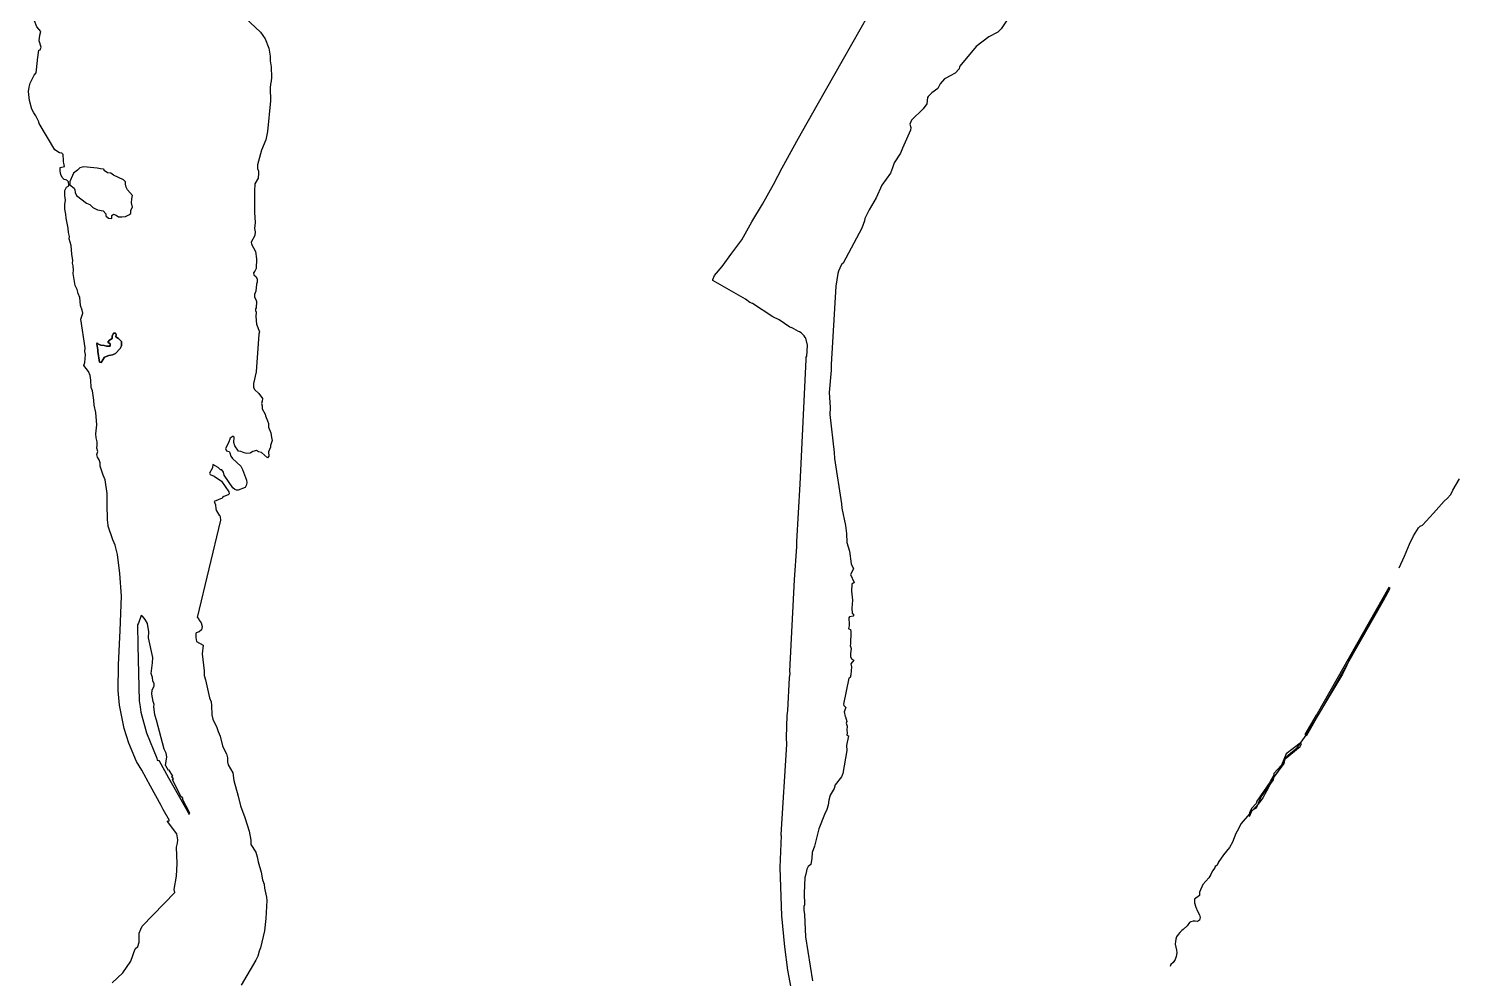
# Model space of a CAD drawing. Extents: x 708293 to 716990, y 4902010 to 4917550.
# Drawn here: x 713990 to 715777, y 4910865 to 4912051 of the extents above; entities that cross this region are included whole.
import ezdxf

# ---------------------------------------------------------------- set-up
doc = ezdxf.new("R2010")
doc.units = 0
for name, color, linetype in [('creek', 7, 'Continuous'), ('creek-fill', 7, 'Continuous'), ('river-fill', 7, 'Continuous'), ('river_lake_canal', 7, 'Continuous')]:
    doc.layers.add(name, color=color, linetype=linetype)

msp = doc.modelspace()

# ---------------------------------------------------------------- linework, layer by layer
at = {"layer": 'creek'}
for points in [[(715701.5, 4911377.4), (715707.9, 4911392.2), (715714.4, 4911407), (715719.4, 4911417.5), (715725.6, 4911427.5), (715727.7, 4911429.3), (715730.5, 4911430.8), (715744.2, 4911445.6), (715757.5, 4911460.7), (715761.7, 4911464.5), (715765.6, 4911468.5), (715767.2, 4911471.5), (715768.5, 4911474.6), (715772.6, 4911481.5), (715776.6, 4911488.4)], [(715686.8, 4911349.4), (715686.6, 4911349), (715684, 4911343.9), (715681.1, 4911338.9), (715680.1, 4911336.3), (715679.1, 4911333.8), (715659.1, 4911298.4), (715639.1, 4911262.9), (715638.5, 4911261.8), (715634.8, 4911253.2), (715630.8, 4911244.8), (715608.2, 4911207.2), (715585.6, 4911169.5), (715585, 4911168.6), (715578.8, 4911159.6), (715572.3, 4911151), (715565.5, 4911145.5), (715558.9, 4911139.8), (715556.5, 4911134.6), (715554.2, 4911129.4), (715549.7, 4911123), (715545.2, 4911116.7), (715545, 4911116.3), (715535.8, 4911098.7), (715531, 4911090.1), (715525.2, 4911082.2), (715514.5, 4911070.2), (715503.9, 4911058.3), (715503.7, 4911057.9), (715500.7, 4911051.7), (715497.4, 4911045.6), (715495.3, 4911040.2), (715493.3, 4911034.7), (715489.4, 4911028.1), (715481.9, 4911019), (715475.5, 4911009.3), (715475.3, 4911008.5), (715473.8, 4911005.8), (715471.7, 4911004.3), (715471.2, 4911003.4), (715471.1, 4911002.7), (715468.4, 4910999.1), (715466.1, 4910994.5), (715463.5, 4910990.3), (715456, 4910981.9), (715451.9, 4910972.5), (715452.1, 4910968.1), (715445.7, 4910963.9), (715445.8, 4910959.2), (715447.3, 4910953.7), (715449.6, 4910948.6), (715451.9, 4910944.3), (715452.8, 4910940.8), (715452.1, 4910937.6), (715449.6, 4910936), (715446.6, 4910936.4), (715444.1, 4910936.3), (715441.4, 4910935.5), (715439.7, 4910934.6), (715436.6, 4910930.4), (715431.8, 4910925.9), (715429.8, 4910924.6), (715427.4, 4910922.2), (715425.2, 4910919.5), (715423.5, 4910916.6), (715422.3, 4910913.8), (715421.9, 4910910.7), (715421.8, 4910907.5), (715423.4, 4910900), (715423.6, 4910896.8), (715422.9, 4910892.1), (715421.7, 4910888.2), (715419.3, 4910884.6), (715416.4, 4910882), (715415.4, 4910879.7)]]:
    msp.add_lwpolyline(points, dxfattribs=at)
at = {"layer": 'creek-fill'}
for points in [[(715683.5, 4911339.4), (715684.5, 4911341.1), (715690, 4911352), (715688.3, 4911352.9), (715598.8, 4911195.1)], [(715583.8, 4911169.2), (715585.1, 4911168.4), (715586.2, 4911168.5), (715683.5, 4911339.4)], [(715598.8, 4911195.1), (715597.7, 4911193.4), (715583.8, 4911169.2)], [(715540.8, 4911111.6), (715540.4, 4911110.4), (715523.6, 4911086.1), (715523, 4911083), (715516.9, 4911077), (715514.3, 4911071.4), (715514, 4911067.4), (715514.9, 4911067.7), (715518, 4911074.9), (715523.2, 4911077.8), (715529, 4911091.5), (715544.5, 4911112.9), (715544.9, 4911115.6), (715557.9, 4911133.3), (715559, 4911138.9), (715577.9, 4911154.5), (715579.4, 4911157.5)], [(715579.4, 4911157.5), (715577.8, 4911158.4), (715560.1, 4911145.4), (715554.5, 4911131.1), (715544.8, 4911120.5), (715544.7, 4911118.5), (715540.8, 4911111.6)]]:
    msp.add_lwpolyline(points, dxfattribs=at)
at = {"layer": 'river-fill'}
for points in [[(715219.4, 4912073.1), (715204.3, 4912050.7), (715200.3, 4912046.2), (715189, 4912040.7), (715173, 4912028.6), (715152.7, 4912003.9), (715152.3, 4912003.3)], [(714260.3, 4912064.3), (714279.2, 4912046.3), (714285.1, 4912037.9), (714289.7, 4912026.6), (714291.4, 4912016.5), (714291.5, 4912010.8), (714292.7, 4912003.1), (714293.1, 4911989.7), (714292.7, 4911985.1), (714291.8, 4911981.5), (714291.2, 4911976.7), (714291.9, 4911960.5), (714288.1, 4911922.4), (714286.1, 4911912), (714280.6, 4911899), (714275.5, 4911880.7), (714275.4, 4911876.2), (714276.6, 4911872.9), (714276.9, 4911870.4), (714276.2, 4911864.1), (714272.4, 4911856.9), (714272, 4911847.7), (714271.8, 4911842.9), (714272, 4911830.7), (714271.8, 4911821.2), (714272.7, 4911808.9), (714271.6, 4911801.1), (714272.8, 4911797.2), (714272.4, 4911792.5), (714267.7, 4911784.3), (714267.9, 4911781.8), (714272.9, 4911772.4), (714274.2, 4911763.5), (714273.9, 4911751.3), (714272.3, 4911747.9), (714270.5, 4911745.9), (714271, 4911743.4), (714274, 4911740.7), (714275.1, 4911737.8), (714275, 4911734.4), (714274.2, 4911731.9), (714273.5, 4911723.1), (714271.9, 4911718.7), (714272, 4911715.5), (714273.5, 4911712.7), (714274.3, 4911709.9), (714273.8, 4911702.3), (714273.1, 4911700.8), (714273.1, 4911698.7), (714273.9, 4911696.9), (714273.4, 4911691.4), (714274.4, 4911681.9), (714278, 4911672.2), (714277.1, 4911669.2), (714273.9, 4911622.1), (714270.7, 4911607.5), (714270.4, 4911603.1), (714271.9, 4911600.3), (714277.1, 4911595.1), (714281.6, 4911588.9), (714281.5, 4911585.5), (714280.7, 4911582.7), (714281.3, 4911579.6), (714281.3, 4911576), (714285, 4911569.5), (714285.5, 4911567.1), (714288.1, 4911561.1), (714289.1, 4911557.6), (714289.1, 4911553.3), (714292.3, 4911545.9), (714292.9, 4911540.4), (714293.7, 4911536.4), (714291.9, 4911530.1), (714291.8, 4911528.3), (714289.2, 4911522.5), (714289.7, 4911516.9), (714288, 4911514.9), (714280.4, 4911521.5), (714276.8, 4911522.4), (714274.2, 4911523.8), (714269.8, 4911522.7), (714266.2, 4911520.8), (714262.4, 4911520.4), (714258.7, 4911521.1), (714254.6, 4911522.7), (714251.7, 4911523.3), (714247.2, 4911530), (714246.2, 4911534), (714246.3, 4911540.7), (714245.3, 4911541.9), (714241.3, 4911539.5), (714239.3, 4911533.5), (714235.4, 4911526.3), (714236.9, 4911523.4), (714240, 4911522.9)], [(714953.3, 4911481.9), (714960.8, 4911637.5), (714961, 4911641.5), (714961.8, 4911641.5), (714962.5, 4911655.4), (714960.2, 4911664.2), (714959.6, 4911665.3), (714958.5, 4911667), (714957.1, 4911668.5), (714955.9, 4911669.8), (714954.7, 4911670.8), (714952.5, 4911672.3), (714951.4, 4911672.8), (714942.6, 4911677.7), (714942.3, 4911677.3), (714940.4, 4911678.2), (714927.1, 4911687.1), (714919.2, 4911691.1), (714893.8, 4911707.4), (714890.4, 4911708.7), (714885.1, 4911713), (714844.3, 4911736.4), (714844.1, 4911737.5), (714846.2, 4911742.7), (714855.8, 4911753.9), (714868.1, 4911770.5), (714880.4, 4911787.1), (714893.1, 4911809.4), (714906.4, 4911831.6), (714920.2, 4911856.3), (714931, 4911877.1), (714951.4, 4911914), (714974.7, 4911955.4), (715007.6, 4912013.1), (715038.7, 4912068)], [(714039.7, 4911796.1), (714039.2, 4911801.6), (714036.6, 4911814), (714036.2, 4911819.2), (714035.1, 4911825.3), (714034.9, 4911831.1), (714035.9, 4911836.7), (714035.1, 4911842.3), (714035.1, 4911848.5), (714036.9, 4911853), (714040.1, 4911854.5), (714040, 4911855.3), (714039.6, 4911859.6), (714037.6, 4911861.6), (714033.9, 4911862.3), (714031.5, 4911864.7), (714029.8, 4911868.5), (714029, 4911872.7), (714029, 4911877.3), (714034.5, 4911878.6), (714033.5, 4911882.7), (714033.4, 4911884.4), (714033.1, 4911889), (714032.9, 4911890.7), (714032.7, 4911893.8), (714031.1, 4911895.1), (714028.3, 4911895.7), (714022.3, 4911899.4), (714002.7, 4911932.4), (714002.4, 4911934.5), (713998.6, 4911942.1), (713996.1, 4911945.5), (713993.9, 4911950.1), (713990.7, 4911961), (713989.7, 4911972.3), (713990.2, 4911977.8), (713991.5, 4911982.6), (713996.7, 4911992.9), (713999, 4911995.8), (714000.7, 4912011.1), (714000.8, 4912011.7), (714002.4, 4912023.8), (714004.3, 4912024.4), (714005.2, 4912027.8), (714003, 4912035.5), (714003.5, 4912042.7), (714004.9, 4912047.1), (713999.8, 4912053)], [(715152.3, 4912003.3), (715152, 4912000.8), (715146.7, 4911995.2), (715145.4, 4911994.3), (715142.5, 4911992.8), (715133.5, 4911988.3), (715128.3, 4911982), (715125.3, 4911976.2), (715117.6, 4911970.6), (715113.2, 4911966), (715112.4, 4911964.7), (715111.5, 4911956.9), (715107, 4911950.6), (715092.2, 4911936.5), (715090.1, 4911931.5), (715091.7, 4911927.3), (715091.3, 4911924.1), (715081.3, 4911901.4), (715078.8, 4911895.4), (715070.8, 4911883.2), (715068.8, 4911877), (715066, 4911870.5), (715055.5, 4911855.2), (715048.2, 4911839.4), (715039.4, 4911824.6), (715033.9, 4911813.7), (715033.6, 4911810.8), (715030.2, 4911801.7), (715007.2, 4911757.9), (715005, 4911756.1), (715002.8, 4911751.7), (715001, 4911747.9), (715000.3, 4911745.1), (714997.9, 4911729.4), (714992.1, 4911631.5), (714992.2, 4911624.2), (714989.5, 4911596.5), (714990.6, 4911577.6), (714990.3, 4911568.8), (714995.9, 4911521.5), (714996, 4911514.1), (715005, 4911457.5), (715005.2, 4911452.1), (715009.9, 4911430.2), (715011.1, 4911420.4), (715011.7, 4911409.1), (715015.1, 4911398.3), (715017, 4911382.3), (715019.8, 4911376.1), (715016.2, 4911369.3), (715020.6, 4911359), (715017.9, 4911356.9), (715017.3, 4911348.5), (715018.8, 4911337.1), (715017.7, 4911327.2), (715018.1, 4911320.7), (715020.1, 4911319.8), (715020, 4911317.4), (715019.3, 4911317), (715014.8, 4911316.4), (715014.2, 4911314.9), (715014.3, 4911306.9), (715014.6, 4911304.9), (715013.7, 4911301.9), (715014, 4911301.1), (715016.1, 4911300.6), (715016.5, 4911297.7), (715016, 4911282.3), (715015.8, 4911280.3), (715017.2, 4911276.9), (715016.3, 4911270.3), (715016, 4911266.9), (715017.5, 4911263.8), (715020.2, 4911262.2), (715016.5, 4911257.6), (715017.4, 4911253.8), (715016.6, 4911243.8), (715016.3, 4911242.4), (715016.1, 4911241.8), (715015.7, 4911240.5), (715013.9, 4911239.6), (715007.4, 4911207.4), (715007.8, 4911205.4), (715010.4, 4911202.9), (715008.4, 4911197.6), (715009.4, 4911191.7), (715010.1, 4911191.4), (715011.7, 4911185.6), (715010.9, 4911183.3), (715011.9, 4911179.6), (715011.6, 4911174.8), (715012, 4911171.4), (715011.5, 4911168.6), (715013.5, 4911167.5), (715011.2, 4911155.4), (715011.4, 4911149.4), (715006.7, 4911120.6), (715005, 4911116.3), (714997.1, 4911106.3), (714995.9, 4911101.9), (714990.8, 4911093.4)], [(714093.9, 4910859.1), (714107.2, 4910871.6), (714117.3, 4910886.3), (714122.7, 4910901.7), (714125.9, 4910904.8), (714127.7, 4910910.1), (714127.9, 4910921.2), (714129.7, 4910926.3), (714131.6, 4910930), (714172.3, 4910971.9), (714171.3, 4910975.9), (714174.4, 4910992.6), (714175.3, 4911008.3), (714174.4, 4911028.5), (714175.6, 4911033.7), (714175.9, 4911037.9), (714174.8, 4911045.1), (714163.2, 4911060.9), (714163.6, 4911061.9), (714163.9, 4911061.3), (714165.7, 4911062.1), (714157.9, 4911075.5), (714155.1, 4911080.7), (714141.8, 4911104.7), (714131, 4911124.6), (714124.4, 4911135.5), (714114.7, 4911158.6), (714108.9, 4911177), (714103.1, 4911205.9), (714101.6, 4911224.3), (714102.1, 4911256.5), (714104.2, 4911299.1), (714105.7, 4911341.9), (714103.8, 4911370.3), (714100.6, 4911394.2), (714097.7, 4911405.9), (714096.6, 4911408.8), (714094.9, 4911412.5), (714089.1, 4911429.6), (714089.1, 4911430.9), (714088.4, 4911437.5), (714087.9, 4911457), (714088, 4911470.3), (714085.5, 4911487.5), (714082.6, 4911493.1), (714078.9, 4911504.6), (714078.9, 4911508.7), (714078, 4911512.3), (714075.8, 4911515.6), (714074.7, 4911519.1), (714076, 4911522.6), (714074.8, 4911527), (714075.5, 4911530.7), (714075.5, 4911534.9), (714073.9, 4911540), (714073.5, 4911544.8), (714074.9, 4911556.2), (714073.8, 4911571.5), (714071.6, 4911580.7), (714071.3, 4911586.7), (714069.5, 4911598.3), (714067.8, 4911602.7), (714067.5, 4911611.9), (714066.5, 4911617.8), (714064.3, 4911622.8), (714058.7, 4911630.2), (714059.7, 4911633.7), (714060.8, 4911644), (714060.1, 4911647.5), (714060.5, 4911652), (714054.7, 4911687.9), (714057.5, 4911695.4), (714056.5, 4911699.2), (714054.4, 4911705.1), (714054.2, 4911710.3), (714053.5, 4911715), (714051.7, 4911719.9), (714050.4, 4911725.2), (714048, 4911730), (714045.5, 4911744.9), (714045.9, 4911749.2), (714045.5, 4911754.6), (714044.9, 4911756.1), (714044.7, 4911757.9), (714045.1, 4911761.3), (714043.6, 4911769.3), (714043, 4911780), (714040.3, 4911788.2), (714040.6, 4911791.4), (714039.7, 4911796.1)], [(714240, 4911522.9), (714241.2, 4911520.9), (714242.2, 4911517.1), (714244.4, 4911513.8), (714254.6, 4911504.3), (714256.7, 4911500.3), (714261.9, 4911487.1), (714262.2, 4911483.8), (714261.6, 4911480.3), (714260, 4911477.7), (714251.6, 4911474.4), (714249.3, 4911474.3), (714247.3, 4911475.2), (714244.9, 4911477.5), (714234, 4911493.1), (714233, 4911496.9), (714231.1, 4911499.9), (714229.5, 4911499.9), (714226.6, 4911502.7), (714219.9, 4911506.7), (714219.4, 4911502.3), (714215.6, 4911495.5), (714216.3, 4911493.9), (714221.5, 4911492), (714230.4, 4911485.8), (714239.8, 4911472.3), (714240.1, 4911469.8), (714238.8, 4911468.7), (714233.7, 4911466.7), (714231.9, 4911465.2), (714231.4, 4911464.3), (714221.5, 4911460.3), (714223.1, 4911456), (714223.4, 4911451.3), (714224.4, 4911448.6), (714227.9, 4911442.6), (714228.5, 4911442.7), (714229, 4911441.1), (714229.2, 4911436.8), (714200, 4911315.5), (714201.4, 4911315.2), (714202.8, 4911312), (714205.4, 4911308.9), (714206.3, 4911304.3), (714205.8, 4911300.1), (714202.5, 4911297.5), (714199, 4911296.5), (714198.6, 4911295.3), (714198.5, 4911290.3), (714199.5, 4911285.4), (714207.5, 4911281), (714206.3, 4911270.2), (714208.8, 4911248.8), (714208.9, 4911243), (714210.7, 4911237.6), (714215.8, 4911215.3), (714217.5, 4911210.3), (714218.3, 4911205.4), (714218.7, 4911194.1), (714219.9, 4911188.4), (714224.7, 4911178.1), (714226.3, 4911172.9), (714228.9, 4911167.3), (714232, 4911155.1), (714234.2, 4911149.9), (714236.9, 4911145.4), (714237.9, 4911140.3), (714238.1, 4911135.4), (714238.9, 4911131.6), (714244.8, 4911121.5), (714246, 4911111.9), (714251.5, 4911092.3), (714254.2, 4911080.4), (714259.9, 4911065.7), (714265, 4911048.5), (714267.1, 4911037.5), (714267.2, 4911031.9), (714273.4, 4911022.2), (714275.3, 4911016.5), (714276.4, 4911010.3), (714280.2, 4910997.6), (714281.7, 4910987.7), (714283.7, 4910982.5), (714284.1, 4910977.5), (714286.9, 4910966), (714287.3, 4910961.9), (714286.1, 4910939.7), (714284.1, 4910924.1), (714279.5, 4910902.9), (714277.6, 4910898.7), (714275.8, 4910892.7), (714273.5, 4910887.4), (714255.3, 4910856.5)], [(714943.2, 4910846.3), (714938, 4910875.2), (714934.1, 4910904.3), (714930.6, 4910943), (714928.5, 4911003.3), (714929.9, 4911043.3), (714929.7, 4911043.3), (714929.5, 4911044.3), (714936.7, 4911156.7), (714936.3, 4911165.5), (714937.1, 4911193.2), (714938, 4911199.3), (714940, 4911240), (714940.7, 4911245.5), (714940.3, 4911248.4), (714946.3, 4911362.4), (714949.2, 4911404.3), (714949.3, 4911408.4), (714949.2, 4911410.5), (714953.3, 4911481.9)], [(714990.8, 4911093.4), (714989, 4911087.4), (714988.3, 4911081.1), (714986.7, 4911075.8), (714983.6, 4911069.5), (714976.6, 4911051.5), (714971.1, 4911029.9), (714968.4, 4911021.9), (714968, 4911014.8), (714966.7, 4911007), (714963.2, 4911004.3), (714961.5, 4911001.2), (714960.4, 4910994.8), (714959, 4910990.7), (714958.3, 4910971.3), (714958.9, 4910956.8), (714957.9, 4910954.7), (714957.9, 4910949.8), (714958.7, 4910944.5), (714960.1, 4910916.6), (714968.6, 4910861.8)]]:
    msp.add_lwpolyline(points, dxfattribs=at)
for points in [[(714041.2, 4911859.8), (714041.3, 4911855.7), (714046.5, 4911851.7), (714047.5, 4911849.5), (714047.7, 4911846.1), (714049.7, 4911842.3), (714062, 4911833), (714066.3, 4911831.2), (714069.8, 4911827.6), (714075.8, 4911824.7), (714083, 4911823.1), (714086.1, 4911819.7), (714086.3, 4911817.2), (714089.4, 4911814), (714093.6, 4911813.7), (714093.8, 4911817.3), (714095.8, 4911819.1), (714099, 4911817.8), (714102, 4911815.7), (714106, 4911815.6), (714110.5, 4911816.2), (714114.7, 4911818.1), (714117.4, 4911819.9), (714117.2, 4911824.1), (714119.5, 4911827.9), (714118.3, 4911833.1), (714118.5, 4911838.3), (714119.3, 4911842.5), (714113.1, 4911849.3), (714111.5, 4911852.7), (714110.6, 4911856.5), (714110.8, 4911859.3), (714108.2, 4911861.8), (714095.5, 4911868), (714092.5, 4911870.2), (714088.3, 4911870.9), (714084.1, 4911873.6), (714084.2, 4911874.7), (714083.3, 4911875.4), (714079.6, 4911875.6), (714075.5, 4911876.7), (714058.8, 4911878.4), (714053.5, 4911877), (714050.7, 4911873.9), (714045.7, 4911870.2), (714041.5, 4911860.7)], [(714076.3, 4911647.7), (714078.3, 4911634.3), (714080.3, 4911633.7), (714084.6, 4911640.4), (714090, 4911642.6), (714094.4, 4911643.5), (714098, 4911645.2), (714104.1, 4911651.2), (714105.7, 4911654.9), (714105.5, 4911660.3), (714102.1, 4911663.9), (714098.7, 4911665.9), (714099.1, 4911668.7), (714098.4, 4911670.5), (714095.9, 4911670.6), (714094, 4911666.9), (714094.1, 4911663.9), (714090.9, 4911661.6), (714088.5, 4911659.1), (714091.5, 4911657.2), (714091.5, 4911654.3), (714087.1, 4911654.3), (714084, 4911655.1), (714079.8, 4911655.4), (714077, 4911656.7), (714075.5, 4911658.5), (714075, 4911657.2), (714076, 4911649.5)], [(714126.8, 4911308.4), (714125.6, 4911306.3), (714126, 4911280.5), (714127.8, 4911211.3), (714129.1, 4911203.9), (714129.7, 4911197.1), (714137.1, 4911171.3), (714149.9, 4911139.6), (714150.4, 4911137.4), (714151.9, 4911137), (714152.4, 4911137.2), (714164.5, 4911115.3), (714181.5, 4911085.3), (714189.3, 4911071), (714189.9, 4911069.4), (714191.2, 4911070.9), (714181.9, 4911088.4), (714182.7, 4911088.9), (714181.2, 4911091.6), (714180.4, 4911091.2), (714169.3, 4911113), (714170.6, 4911113.8), (714168.7, 4911117), (714169.9, 4911117.5), (714165.3, 4911124.7), (714164.2, 4911124.3), (714160.9, 4911130.4), (714160.7, 4911130.6), (714162.5, 4911141.6), (714161.3, 4911145.9), (714159.1, 4911150.9), (714149.4, 4911187.2), (714147.4, 4911193.7), (714146.2, 4911204.1), (714146.5, 4911206.7), (714145.1, 4911210.6), (714143.5, 4911219.8), (714144.2, 4911225.1), (714146.7, 4911229.5), (714146.3, 4911232.6), (714144.9, 4911236.3), (714144.3, 4911240.5), (714142.8, 4911245.5), (714144.3, 4911258.7), (714144.7, 4911265.5), (714139.6, 4911290), (714139.7, 4911297.6), (714138.1, 4911307.9), (714135.3, 4911313), (714131.8, 4911317.1), (714130.3, 4911317.9)]]:
    msp.add_lwpolyline(points, close=True, dxfattribs=at)
at = {"layer": 'river_lake_canal'}
for points in [[(715292.2, 4912181.9), (715287.5, 4912179.6), (715278.7, 4912176.1), (715270.8, 4912168.7), (715270.1, 4912163.6), (715272.1, 4912159.5), (715273.8, 4912154), (715272.8, 4912147.9), (715271.5, 4912142.5), (715270.2, 4912136.4), (715219.4, 4912073.1), (715204.3, 4912050.7), (715200.3, 4912046.2), (715189, 4912040.7), (715173, 4912028.6), (715152.7, 4912003.9), (715152.3, 4912003.3)], [(715007.6, 4912013.1), (715038.7, 4912068), (715093.9, 4912168.7)], [(714005.2, 4912027.8), (714003, 4912035.5), (714003.5, 4912042.7), (714004.9, 4912047.1), (713999.8, 4912053), (713997.2, 4912060.4), (713997.2, 4912062.7), (713994.6, 4912069.8), (713993.5, 4912074), (713992, 4912077.1), (713991.5, 4912080.4), (713992.6, 4912086.2), (713992.3, 4912089.4), (713991.6, 4912090.5), (713990, 4912095.9)], [(714260.3, 4912064.3), (714279.2, 4912046.3), (714285.1, 4912037.9), (714289.7, 4912026.6), (714291.4, 4912016.5), (714291.5, 4912010.8), (714292.7, 4912003.1), (714293.1, 4911989.7), (714292.7, 4911985.1), (714291.8, 4911981.5), (714291.2, 4911976.7), (714291.9, 4911960.5), (714288.1, 4911922.4), (714286.1, 4911912), (714280.6, 4911899), (714275.5, 4911880.7), (714275.4, 4911876.2), (714276.6, 4911872.9), (714276.9, 4911870.4), (714276.2, 4911864.1), (714272.4, 4911856.9), (714272, 4911847.7), (714271.8, 4911842.9)], [(714000.7, 4912011.1), (714000.8, 4912011.7), (714002.4, 4912023.8), (714004.3, 4912024.4), (714005.2, 4912027.8)], [(714033.1, 4911889), (714032.9, 4911890.7), (714032.7, 4911893.8), (714031.1, 4911895.1), (714028.3, 4911895.7), (714022.3, 4911899.4), (714002.7, 4911932.4), (714002.4, 4911934.5), (713998.6, 4911942.1), (713996.1, 4911945.5), (713993.9, 4911950.1), (713990.7, 4911961), (713989.7, 4911972.3), (713990.2, 4911977.8), (713991.5, 4911982.6), (713996.7, 4911992.9), (713999, 4911995.8), (714000.7, 4912011.1)], [(714931, 4911877.1), (714951.4, 4911914), (714974.7, 4911955.4), (715007.6, 4912013.1)], [(715152.3, 4912003.3), (715152, 4912000.8), (715146.7, 4911995.2), (715145.4, 4911994.3), (715142.5, 4911992.8)], [(715142.5, 4911992.8), (715133.5, 4911988.3), (715128.3, 4911982), (715125.3, 4911976.2), (715117.6, 4911970.6), (715113.2, 4911966), (715112.4, 4911964.7), (715111.5, 4911956.9), (715107, 4911950.6), (715092.2, 4911936.5), (715090.1, 4911931.5), (715091.7, 4911927.3), (715091.3, 4911924.1), (715081.3, 4911901.4), (715078.8, 4911895.4), (715070.8, 4911883.2), (715068.8, 4911877), (715066, 4911870.5), (715055.5, 4911855.2), (715048.2, 4911839.4), (715039.4, 4911824.6), (715033.9, 4911813.7), (715033.6, 4911810.8), (715030.2, 4911801.7), (715007.2, 4911757.9), (715005, 4911756.1)], [(714029, 4911877.3), (714034.5, 4911878.6), (714033.5, 4911882.7), (714033.4, 4911884.4), (714033.1, 4911889)], [(714039.6, 4911859.6), (714037.6, 4911861.6), (714033.9, 4911862.3), (714031.5, 4911864.7), (714029.8, 4911868.5), (714029, 4911872.7), (714029, 4911877.3)], [(714041.3, 4911855.7), (714046.5, 4911851.7), (714047.5, 4911849.5), (714047.7, 4911846.1), (714049.7, 4911842.3), (714062, 4911833), (714066.3, 4911831.2), (714069.8, 4911827.6), (714075.8, 4911824.7), (714083, 4911823.1), (714086.1, 4911819.7), (714086.3, 4911817.2), (714089.4, 4911814), (714093.6, 4911813.7), (714093.8, 4911817.3), (714095.8, 4911819.1), (714099, 4911817.8), (714102, 4911815.7), (714106, 4911815.6), (714110.5, 4911816.2), (714114.7, 4911818.1), (714117.4, 4911819.9), (714117.2, 4911824.1), (714119.5, 4911827.9), (714118.3, 4911833.1), (714118.5, 4911838.3), (714119.3, 4911842.5), (714113.1, 4911849.3), (714111.5, 4911852.7), (714110.6, 4911856.5), (714110.8, 4911859.3), (714108.2, 4911861.8), (714095.5, 4911868), (714092.5, 4911870.2), (714088.3, 4911870.9), (714084.1, 4911873.6), (714084.2, 4911874.7), (714083.3, 4911875.4), (714079.6, 4911875.6), (714075.5, 4911876.7), (714058.8, 4911878.4), (714053.5, 4911877), (714050.7, 4911873.9), (714045.7, 4911870.2), (714041.5, 4911860.7), (714041.2, 4911859.8)], [(714942.3, 4911677.3), (714940.4, 4911678.2), (714927.1, 4911687.1), (714919.2, 4911691.1), (714893.8, 4911707.4), (714890.4, 4911708.7), (714885.1, 4911713), (714844.3, 4911736.4), (714844.1, 4911737.5), (714846.2, 4911742.7), (714855.8, 4911753.9), (714868.1, 4911770.5), (714880.4, 4911787.1), (714893.1, 4911809.4), (714906.4, 4911831.6), (714920.2, 4911856.3), (714931, 4911877.1)], [(714040, 4911855.3), (714039.6, 4911859.6)], [(714041.2, 4911859.8), (714041.3, 4911855.7)], [(714089.1, 4911429.6), (714089.1, 4911430.9), (714088.4, 4911437.5), (714087.9, 4911457), (714088, 4911470.3), (714085.5, 4911487.5), (714082.6, 4911493.1), (714078.9, 4911504.6), (714078.9, 4911508.7), (714078, 4911512.3), (714075.8, 4911515.6), (714074.7, 4911519.1), (714076, 4911522.6), (714074.8, 4911527), (714075.5, 4911530.7), (714075.5, 4911534.9), (714073.9, 4911540), (714073.5, 4911544.8), (714074.9, 4911556.2), (714073.8, 4911571.5), (714071.6, 4911580.7), (714071.3, 4911586.7), (714069.5, 4911598.3), (714067.8, 4911602.7), (714067.5, 4911611.9), (714066.5, 4911617.8), (714064.3, 4911622.8), (714058.7, 4911630.2), (714059.7, 4911633.7), (714060.8, 4911644), (714060.1, 4911647.5), (714060.5, 4911652), (714054.7, 4911687.9), (714057.5, 4911695.4), (714056.5, 4911699.2), (714054.4, 4911705.1), (714054.2, 4911710.3), (714053.5, 4911715), (714051.7, 4911719.9), (714050.4, 4911725.2), (714048, 4911730), (714045.5, 4911744.9), (714045.9, 4911749.2), (714045.5, 4911754.6), (714044.9, 4911756.1), (714044.7, 4911757.9), (714045.1, 4911761.3), (714043.6, 4911769.3), (714043, 4911780), (714040.3, 4911788.2), (714040.6, 4911791.4), (714039.7, 4911796.1), (714039.2, 4911801.6), (714036.6, 4911814), (714036.2, 4911819.2), (714035.1, 4911825.3), (714034.9, 4911831.1), (714035.9, 4911836.7), (714035.1, 4911842.3), (714035.1, 4911848.5), (714036.9, 4911853), (714040.1, 4911854.5)], [(714040.1, 4911854.5), (714040, 4911855.3)], [(714271.8, 4911842.9), (714272, 4911830.7), (714271.8, 4911821.2), (714272.7, 4911808.9), (714271.6, 4911801.1), (714272.8, 4911797.2), (714272.4, 4911792.5), (714267.7, 4911784.3), (714267.9, 4911781.8), (714272.9, 4911772.4), (714274.2, 4911763.5), (714273.9, 4911751.3), (714272.3, 4911747.9), (714270.5, 4911745.9), (714271, 4911743.4), (714274, 4911740.7), (714275.1, 4911737.8), (714275, 4911734.4), (714274.2, 4911731.9), (714273.5, 4911723.1), (714271.9, 4911718.7), (714272, 4911715.5), (714273.5, 4911712.7), (714274.3, 4911709.9), (714273.8, 4911702.3), (714273.1, 4911700.8), (714273.1, 4911698.7), (714273.9, 4911696.9), (714273.4, 4911691.4), (714274.4, 4911681.9), (714278, 4911672.2), (714277.1, 4911669.2), (714273.9, 4911622.1), (714270.7, 4911607.5), (714270.4, 4911603.1), (714271.9, 4911600.3), (714277.1, 4911595.1), (714281.6, 4911588.9), (714281.5, 4911585.5), (714280.7, 4911582.7), (714281.3, 4911579.6), (714281.3, 4911576), (714285, 4911569.5), (714285.5, 4911567.1), (714288.1, 4911561.1), (714289.1, 4911557.6), (714289.1, 4911553.3), (714292.3, 4911545.9), (714292.9, 4911540.4), (714293.7, 4911536.4)], [(715005, 4911756.1), (715002.8, 4911751.7), (715001, 4911747.9), (715000.3, 4911745.1), (714997.9, 4911729.4), (714992.1, 4911631.5), (714992.2, 4911624.2), (714989.5, 4911596.5), (714990.6, 4911577.6), (714990.3, 4911568.8), (714995.9, 4911521.5), (714996, 4911514.1), (715005, 4911457.5)], [(714076.3, 4911647.7), (714076, 4911649.5), (714075, 4911657.2), (714075.5, 4911658.5), (714077, 4911656.7), (714079.8, 4911655.4), (714084, 4911655.1), (714087.1, 4911654.3), (714091.5, 4911654.3), (714091.5, 4911657.2), (714088.5, 4911659.1), (714090.9, 4911661.6), (714094.1, 4911663.9), (714094, 4911666.9), (714095.9, 4911670.6), (714098.4, 4911670.5), (714099.1, 4911668.7), (714098.7, 4911665.9), (714102.1, 4911663.9), (714105.5, 4911660.3), (714105.7, 4911654.9), (714104.1, 4911651.2), (714098, 4911645.2), (714094.4, 4911643.5), (714090, 4911642.6), (714084.6, 4911640.4), (714080.3, 4911633.7), (714078.3, 4911634.3), (714076.3, 4911647.7)], [(714951.4, 4911672.8), (714942.6, 4911677.7), (714942.3, 4911677.3)], [(714960.2, 4911664.2), (714959.6, 4911665.3), (714958.5, 4911667), (714957.1, 4911668.5), (714955.9, 4911669.8), (714954.7, 4911670.8), (714952.5, 4911672.3), (714951.4, 4911672.8)], [(714961, 4911641.5), (714961.8, 4911641.5), (714962.5, 4911655.4), (714960.2, 4911664.2)], [(714949.3, 4911408.4), (714949.2, 4911410.5), (714953.3, 4911481.9), (714960.8, 4911637.5), (714961, 4911641.5)], [(714293.7, 4911536.4), (714291.9, 4911530.1), (714291.8, 4911528.3), (714289.2, 4911522.5), (714289.7, 4911516.9), (714288, 4911514.9), (714280.4, 4911521.5), (714276.8, 4911522.4), (714274.2, 4911523.8), (714269.8, 4911522.7), (714266.2, 4911520.8), (714262.4, 4911520.4), (714258.7, 4911521.1), (714254.6, 4911522.7), (714251.7, 4911523.3), (714247.2, 4911530), (714246.2, 4911534), (714246.3, 4911540.7), (714245.3, 4911541.9), (714241.3, 4911539.5), (714239.3, 4911533.5), (714235.4, 4911526.3), (714236.9, 4911523.4), (714240, 4911522.9), (714241.2, 4911520.9), (714242.2, 4911517.1), (714244.4, 4911513.8), (714254.6, 4911504.3), (714256.7, 4911500.3), (714261.9, 4911487.1), (714262.2, 4911483.8), (714261.6, 4911480.3), (714260, 4911477.7), (714251.6, 4911474.4), (714249.3, 4911474.3), (714247.3, 4911475.2), (714244.9, 4911477.5), (714234, 4911493.1), (714233, 4911496.9), (714231.1, 4911499.9), (714229.5, 4911499.9), (714226.6, 4911502.7), (714219.9, 4911506.7), (714219.4, 4911502.3), (714215.6, 4911495.5), (714216.3, 4911493.9), (714221.5, 4911492), (714230.4, 4911485.8), (714239.8, 4911472.3), (714240.1, 4911469.8), (714238.8, 4911468.7), (714233.7, 4911466.7), (714231.9, 4911465.2), (714231.4, 4911464.3)], [(714223.1, 4911456), (714223.4, 4911451.3), (714224.4, 4911448.6), (714227.9, 4911442.6), (714228.5, 4911442.7), (714229, 4911441.1), (714229.2, 4911436.8), (714200, 4911315.5)], [(714231.4, 4911464.3), (714221.5, 4911460.3)], [(714221.5, 4911460.3), (714223.1, 4911456)], [(715005, 4911457.5), (715005.2, 4911452.1), (715009.9, 4911430.2), (715011.1, 4911420.4), (715011.7, 4911409.1), (715015.1, 4911398.3), (715017, 4911382.3), (715019.8, 4911376.1), (715016.2, 4911369.3), (715020.6, 4911359), (715017.9, 4911356.9), (715017.3, 4911348.5), (715018.8, 4911337.1), (715017.7, 4911327.2), (715018.1, 4911320.7), (715020.1, 4911319.8), (715020, 4911317.4), (715019.3, 4911317), (715014.8, 4911316.4), (715014.2, 4911314.9), (715014.3, 4911306.9)], [(714094.9, 4911412.5), (714089.1, 4911429.6)], [(714096.6, 4911408.8), (714094.9, 4911412.5)], [(714097.7, 4911405.9), (714096.6, 4911408.8)], [(714102.1, 4911256.5), (714104.2, 4911299.1), (714105.7, 4911341.9), (714103.8, 4911370.3), (714100.6, 4911394.2), (714097.7, 4911405.9)], [(714929.7, 4911043.3), (714929.5, 4911044.3), (714936.7, 4911156.7), (714936.3, 4911165.5), (714937.1, 4911193.2), (714938, 4911199.3), (714940, 4911240), (714940.7, 4911245.5), (714940.3, 4911248.4), (714946.3, 4911362.4), (714949.2, 4911404.3), (714949.3, 4911408.4)], [(714126.8, 4911308.4), (714125.6, 4911306.3), (714126, 4911280.5), (714127.8, 4911211.3), (714129.1, 4911203.9), (714129.7, 4911197.1), (714137.1, 4911171.3), (714149.9, 4911139.6), (714150.4, 4911137.4), (714151.9, 4911137), (714152.4, 4911137.2)], [(714130.3, 4911317.9), (714126.8, 4911308.4)], [(714160.7, 4911130.6), (714162.5, 4911141.6), (714161.3, 4911145.9), (714159.1, 4911150.9), (714149.4, 4911187.2), (714147.4, 4911193.7), (714146.2, 4911204.1), (714146.5, 4911206.7), (714145.1, 4911210.6), (714143.5, 4911219.8), (714144.2, 4911225.1), (714146.7, 4911229.5), (714146.3, 4911232.6), (714144.9, 4911236.3), (714144.3, 4911240.5), (714142.8, 4911245.5), (714144.3, 4911258.7), (714144.7, 4911265.5), (714139.6, 4911290), (714139.7, 4911297.6), (714138.1, 4911307.9), (714135.3, 4911313), (714131.8, 4911317.1), (714130.3, 4911317.9)], [(714200, 4911315.5), (714201.4, 4911315.2), (714202.8, 4911312), (714205.4, 4911308.9), (714206.3, 4911304.3), (714205.8, 4911300.1), (714202.5, 4911297.5), (714199, 4911296.5), (714198.6, 4911295.3), (714198.5, 4911290.3), (714199.5, 4911285.4), (714207.5, 4911281), (714206.3, 4911270.2), (714208.8, 4911248.8), (714208.9, 4911243), (714210.7, 4911237.6), (714215.8, 4911215.3), (714217.5, 4911210.3), (714218.3, 4911205.4), (714218.7, 4911194.1), (714219.9, 4911188.4), (714224.7, 4911178.1), (714226.3, 4911172.9), (714228.9, 4911167.3), (714232, 4911155.1), (714234.2, 4911149.9), (714236.9, 4911145.4), (714237.9, 4911140.3), (714238.1, 4911135.4), (714238.9, 4911131.6), (714244.8, 4911121.5)], [(715014.3, 4911306.9), (715014.6, 4911304.9), (715013.7, 4911301.9), (715014, 4911301.1), (715016.1, 4911300.6), (715016.5, 4911297.7), (715016, 4911282.3), (715015.8, 4911280.3), (715017.2, 4911276.9), (715016.3, 4911270.3), (715016, 4911266.9), (715017.5, 4911263.8), (715020.2, 4911262.2), (715016.5, 4911257.6), (715017.4, 4911253.8), (715016.6, 4911243.8)], [(714131, 4911124.6), (714124.4, 4911135.5), (714114.7, 4911158.6), (714108.9, 4911177), (714103.1, 4911205.9), (714101.6, 4911224.3), (714102.1, 4911256.5)], [(715016.1, 4911241.8), (715015.7, 4911240.5), (715013.9, 4911239.6), (715007.4, 4911207.4), (715007.8, 4911205.4), (715010.4, 4911202.9), (715008.4, 4911197.6), (715009.4, 4911191.7), (715010.1, 4911191.4), (715011.7, 4911185.6), (715010.9, 4911183.3), (715011.9, 4911179.6), (715011.6, 4911174.8), (715012, 4911171.4), (715011.5, 4911168.6), (715013.5, 4911167.5), (715011.2, 4911155.4), (715011.4, 4911149.4), (715006.7, 4911120.6), (715005, 4911116.3)], [(715016.6, 4911243.8), (715016.3, 4911242.4), (715016.1, 4911241.8)], [(714152.4, 4911137.2), (714164.5, 4911115.3)], [(714160.9, 4911130.4), (714160.7, 4911130.6)], [(714168.7, 4911117), (714169.9, 4911117.5), (714165.3, 4911124.7), (714164.2, 4911124.3), (714160.9, 4911130.4)], [(714141.8, 4911104.7), (714131, 4911124.6)], [(714164.5, 4911115.3), (714181.5, 4911085.3)], [(714191.2, 4911070.9), (714181.9, 4911088.4), (714182.7, 4911088.9), (714181.2, 4911091.6), (714180.4, 4911091.2), (714169.3, 4911113), (714170.6, 4911113.8), (714168.7, 4911117)], [(714244.8, 4911121.5), (714246, 4911111.9), (714251.5, 4911092.3), (714254.2, 4911080.4), (714259.9, 4911065.7), (714265, 4911048.5), (714267.1, 4911037.5), (714267.2, 4911031.9), (714273.4, 4911022.2), (714275.3, 4911016.5), (714276.4, 4911010.3), (714280.2, 4910997.6), (714281.7, 4910987.7), (714283.7, 4910982.5), (714284.1, 4910977.5), (714286.9, 4910966), (714287.3, 4910961.9), (714286.1, 4910939.7), (714284.1, 4910924.1), (714279.5, 4910902.9), (714277.6, 4910898.7), (714275.8, 4910892.7), (714273.5, 4910887.4), (714255.3, 4910856.5)], [(715005, 4911116.3), (714997.1, 4911106.3), (714995.9, 4911101.9), (714990.8, 4911093.4), (714989, 4911087.4), (714988.3, 4911081.1), (714986.7, 4911075.8), (714983.6, 4911069.5), (714976.6, 4911051.5), (714971.1, 4911029.9), (714968.4, 4911021.9), (714968, 4911014.8), (714966.7, 4911007), (714963.2, 4911004.3), (714961.5, 4911001.2), (714960.4, 4910994.8), (714959, 4910990.7), (714958.3, 4910971.3), (714958.9, 4910956.8), (714957.9, 4910954.7), (714957.9, 4910949.8), (714958.7, 4910944.5), (714960.1, 4910916.6), (714968.6, 4910861.8)], [(714155.1, 4911080.7), (714141.8, 4911104.7)], [(714163.6, 4911061.9), (714163.9, 4911061.3), (714165.7, 4911062.1), (714157.9, 4911075.5), (714155.1, 4911080.7)], [(714181.5, 4911085.3), (714189.3, 4911071), (714189.9, 4911069.4)], [(714174.8, 4911045.1), (714163.2, 4911060.9), (714163.6, 4911061.9)], [(714189.9, 4911069.4), (714191.2, 4911070.9)], [(714093.9, 4910859.1), (714107.2, 4910871.6), (714117.3, 4910886.3), (714122.7, 4910901.7), (714125.9, 4910904.8), (714127.7, 4910910.1), (714127.9, 4910921.2), (714129.7, 4910926.3), (714131.6, 4910930), (714172.3, 4910971.9), (714171.3, 4910975.9), (714174.4, 4910992.6), (714175.3, 4911008.3), (714174.4, 4911028.5), (714175.6, 4911033.7), (714175.9, 4911037.9), (714174.8, 4911045.1)], [(714943.1, 4910846.3), (714943.2, 4910846.3), (714938, 4910875.2), (714934.1, 4910904.3), (714930.6, 4910943), (714928.5, 4911003.3), (714929.9, 4911043.3), (714929.7, 4911043.3)]]:
    msp.add_lwpolyline(points, dxfattribs=at)

doc.saveas('drawing.dxf')
